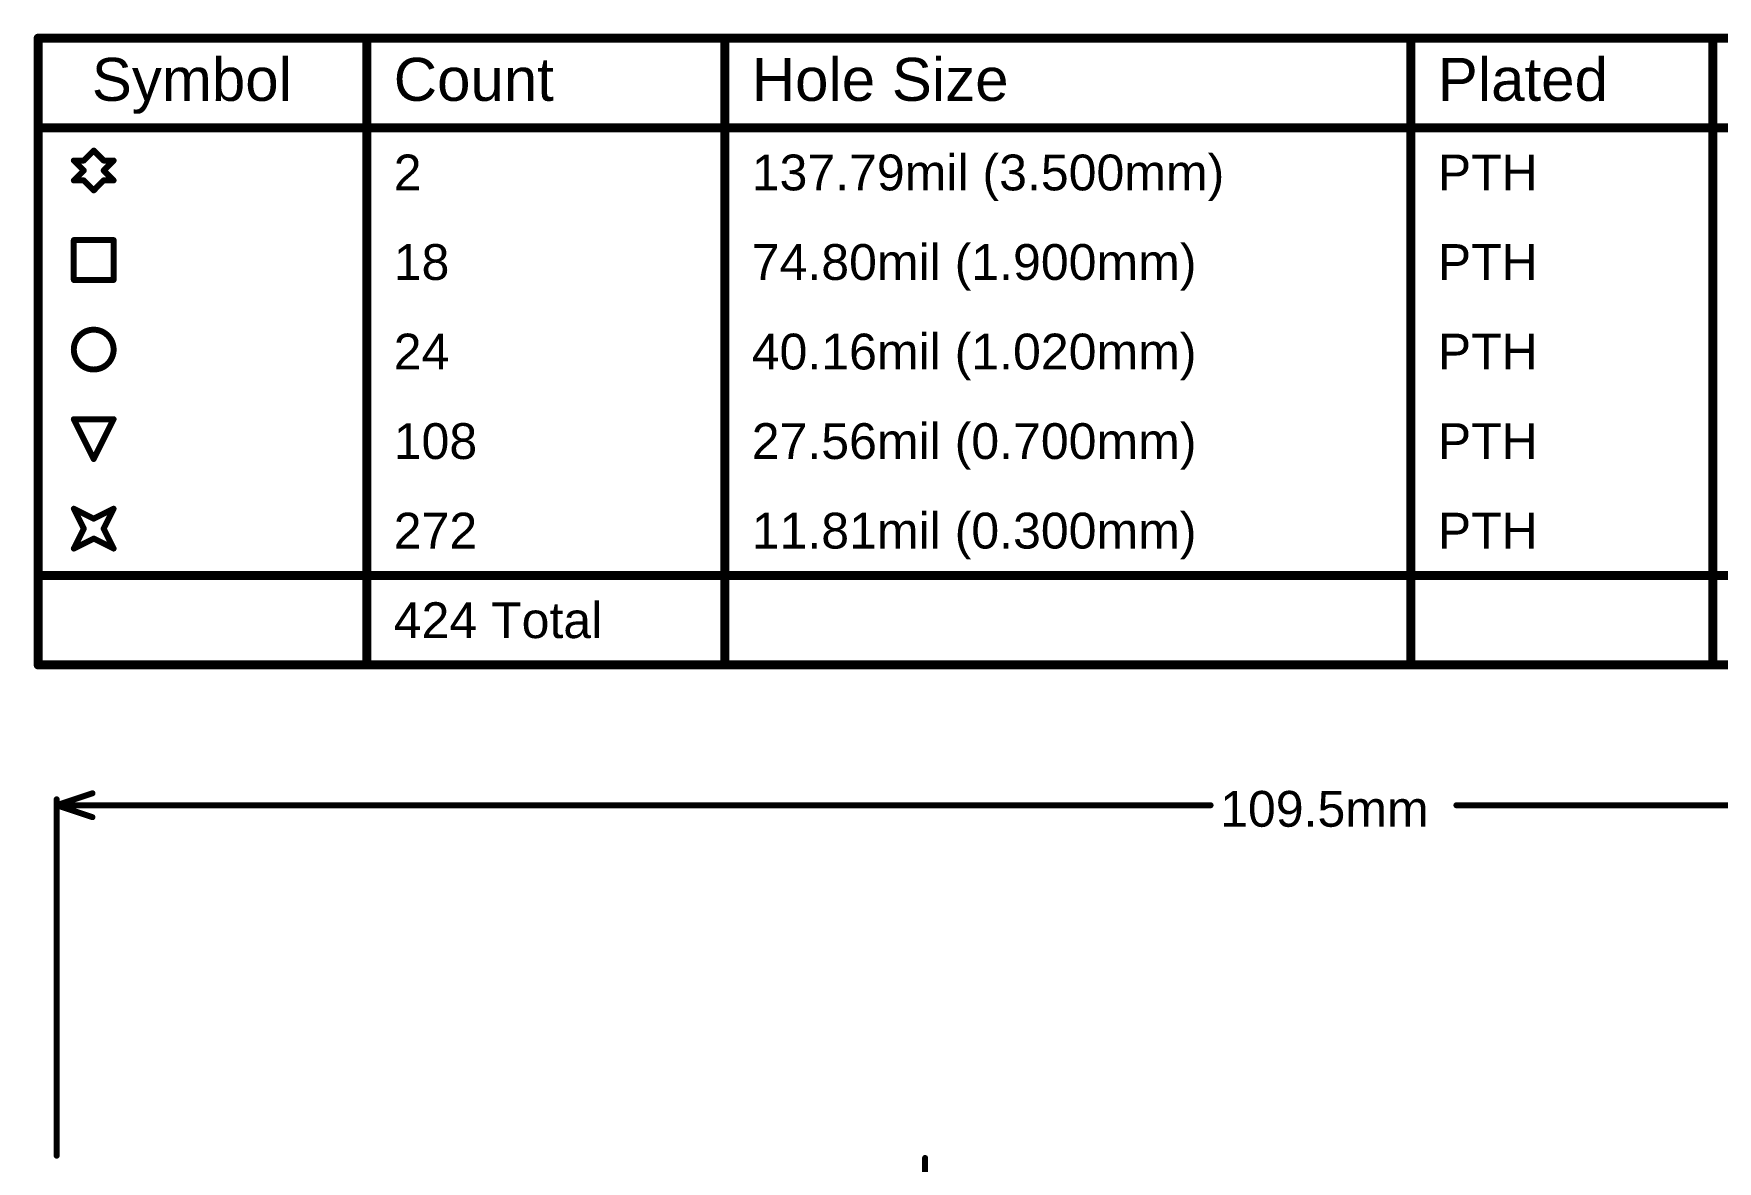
# Model space of a CAD drawing. Header units: inches. Extents: x -0.03 to 9.71, y 0.01 to 4.44.
# Drawn here: x -0.029 to 2.793, y 2.554 to 4.442 of the extents above; entities that cross this region are included whole.
import ezdxf

# ---------------------------------------------------------------- set-up
doc = ezdxf.new("R2010")
doc.units = ezdxf.units.IN
doc.header["$MEASUREMENT"] = 0
for name, color, linetype in [('Dimension', 6, 'Continuous'), ('Drill Drawing', 1, 'Continuous'), ('Top Overlay', 2, 'Continuous')]:
    doc.layers.add(name, color=color, linetype=linetype)
doc.styles.add('Arial', font='', dxfattribs={"height": 0.2})
doc.styles.get('Arial').set_extended_font_data('Arial')

msp = doc.modelspace()

# ---------------------------------------------------------------- linework, layer by layer
at = {"layer": 'Dimension'}
for points in [[(0.0098, 3.15, 0.01, 0.01, 0), (0.0698, 3.17, 0.01, 0.01, 0)], [(0.0098, 2.563, 0.01, 0.01, 0), (0.0098, 3.16, 0.01, 0.01, 0)], [(0.0098, 3.15, 0.01, 0.01, 0), (0.0698, 3.13, 0.01, 0.01, 0)], [(0.0098, 3.15, 0.01, 0.01, 0), (1.9434, 3.15, 0.01, 0.01, 0)], [(2.3553, 3.15, 0.01, 0.01, 0), (4.3209, 3.15, 0.01, 0.01, 0)]]:
    msp.add_lwpolyline(points, format="xyseb", dxfattribs=at)
for points in [[(0.0073, 3.16, 0.005, 0.005, 1), (0.0123, 3.16, 0.005, 0.005, 1)], [(0.0673, 3.17, 0.005, 0.005, 1), (0.0723, 3.17, 0.005, 0.005, 1)], [(0.0073, 3.15, 0.005, 0.005, 1), (0.0123, 3.15, 0.005, 0.005, 1)], [(0.0073, 3.15, 0.005, 0.005, 1), (0.0123, 3.15, 0.005, 0.005, 1)], [(0.0073, 3.15, 0.005, 0.005, 1), (0.0123, 3.15, 0.005, 0.005, 1)], [(0.0673, 3.13, 0.005, 0.005, 1), (0.0723, 3.13, 0.005, 0.005, 1)], [(1.9409, 3.15, 0.005, 0.005, 1), (1.9459, 3.15, 0.005, 0.005, 1)], [(2.3528, 3.15, 0.005, 0.005, 1), (2.3578, 3.15, 0.005, 0.005, 1)], [(0.0073, 2.563, 0.005, 0.005, 1), (0.0123, 2.563, 0.005, 0.005, 1)]]:
    msp.add_lwpolyline(points, format="xyseb", close=True, dxfattribs=at)
at = {"layer": 'Drill Drawing'}
for points in [[(-0.0213, 4.435, 0.015, 0.015, 0), (7.1988, 4.435, 0.015, 0.015, 0)], [(-0.0213, 3.385, 0.015, 0.015, 0), (-0.0213, 4.435, 0.015, 0.015, 0)], [(0.5296, 3.385, 0.015, 0.015, 0), (0.5296, 4.435, 0.015, 0.015, 0)], [(1.1295, 3.385, 0.015, 0.015, 0), (1.1295, 4.435, 0.015, 0.015, 0)], [(2.2791, 3.385, 0.015, 0.015, 0), (2.2791, 4.435, 0.015, 0.015, 0)], [(2.785, 3.385, 0.015, 0.015, 0), (2.785, 4.435, 0.015, 0.015, 0)], [(-0.0213, 4.285, 0.015, 0.015, 0), (7.1988, 4.285, 0.015, 0.015, 0)], [(0.0385, 4.23, 0.01, 0.01, 0), (0.0552, 4.2133, 0.01, 0.01, 0)], [(0.0385, 4.23, 0.01, 0.01, 0), (0.0552, 4.23, 0.01, 0.01, 0)], [(0.0552, 4.23, 0.01, 0.01, 0), (0.0719, 4.2467, 0.01, 0.01, 0)], [(0.0719, 4.2467, 0.01, 0.01, 0), (0.0885, 4.23, 0.01, 0.01, 0)], [(0.0885, 4.23, 0.01, 0.01, 0), (0.1052, 4.23, 0.01, 0.01, 0)], [(0.0885, 4.2133, 0.01, 0.01, 0), (0.1052, 4.23, 0.01, 0.01, 0)], [(0.0385, 4.1967, 0.01, 0.01, 0), (0.0552, 4.2133, 0.01, 0.01, 0)], [(0.0885, 4.2133, 0.01, 0.01, 0), (0.1052, 4.1967, 0.01, 0.01, 0)], [(0.0385, 4.1967, 0.01, 0.01, 0), (0.0552, 4.1967, 0.01, 0.01, 0)], [(0.0552, 4.1967, 0.01, 0.01, 0), (0.0719, 4.18, 0.01, 0.01, 0)], [(0.0719, 4.18, 0.01, 0.01, 0), (0.0885, 4.1967, 0.01, 0.01, 0)], [(0.0885, 4.1967, 0.01, 0.01, 0), (0.1052, 4.1967, 0.01, 0.01, 0)], [(0.0385, 4.0967, 0.01, 0.01, 0), (0.1052, 4.0967, 0.01, 0.01, 0)], [(0.0385, 4.03, 0.01, 0.01, 0), (0.0385, 4.0967, 0.01, 0.01, 0)], [(0.1052, 4.03, 0.01, 0.01, 0), (0.1052, 4.0967, 0.01, 0.01, 0)], [(0.0385, 4.03, 0.01, 0.01, 0), (0.1052, 4.03, 0.01, 0.01, 0)], [(0.0385, 3.7967, 0.01, 0.01, 0), (0.1052, 3.7967, 0.01, 0.01, 0)], [(0.0385, 3.7967, 0.01, 0.01, 0), (0.0719, 3.73, 0.01, 0.01, 0)], [(0.0719, 3.73, 0.01, 0.01, 0), (0.1052, 3.7967, 0.01, 0.01, 0)], [(0.0385, 3.6467, 0.01, 0.01, 0), (0.0719, 3.63, 0.01, 0.01, 0)], [(0.0385, 3.6467, 0.01, 0.01, 0), (0.0552, 3.6133, 0.01, 0.01, 0)], [(0.0719, 3.63, 0.01, 0.01, 0), (0.1052, 3.6467, 0.01, 0.01, 0)], [(0.0885, 3.6133, 0.01, 0.01, 0), (0.1052, 3.6467, 0.01, 0.01, 0)], [(0.0385, 3.58, 0.01, 0.01, 0), (0.0552, 3.6133, 0.01, 0.01, 0)], [(0.0885, 3.6133, 0.01, 0.01, 0), (0.1052, 3.58, 0.01, 0.01, 0)], [(0.0385, 3.58, 0.01, 0.01, 0), (0.0719, 3.5967, 0.01, 0.01, 0)], [(0.0719, 3.5967, 0.01, 0.01, 0), (0.1052, 3.58, 0.01, 0.01, 0)], [(-0.0213, 3.535, 0.015, 0.015, 0), (7.1988, 3.535, 0.015, 0.015, 0)], [(-0.0213, 3.385, 0.015, 0.015, 0), (7.1988, 3.385, 0.015, 0.015, 0)]]:
    msp.add_lwpolyline(points, format="xyseb", dxfattribs=at)
for points in [[(-0.025, 4.435, 0.0075, 0.0075, 1), (-0.0175, 4.435, 0.0075, 0.0075, 1)], [(-0.025, 4.435, 0.0075, 0.0075, 1), (-0.0175, 4.435, 0.0075, 0.0075, 1)], [(0.5259, 4.435, 0.0075, 0.0075, 1), (0.5334, 4.435, 0.0075, 0.0075, 1)], [(1.1257, 4.435, 0.0075, 0.0075, 1), (1.1332, 4.435, 0.0075, 0.0075, 1)], [(2.2754, 4.435, 0.0075, 0.0075, 1), (2.2829, 4.435, 0.0075, 0.0075, 1)], [(2.7812, 4.435, 0.0075, 0.0075, 1), (2.7887, 4.435, 0.0075, 0.0075, 1)], [(-0.025, 4.285, 0.0075, 0.0075, 1), (-0.0175, 4.285, 0.0075, 0.0075, 1)], [(0.036, 4.23, 0.005, 0.005, 1), (0.041, 4.23, 0.005, 0.005, 1)], [(0.036, 4.23, 0.005, 0.005, 1), (0.041, 4.23, 0.005, 0.005, 1)], [(0.0527, 4.23, 0.005, 0.005, 1), (0.0577, 4.23, 0.005, 0.005, 1)], [(0.0527, 4.23, 0.005, 0.005, 1), (0.0577, 4.23, 0.005, 0.005, 1)], [(0.0694, 4.2467, 0.005, 0.005, 1), (0.0744, 4.2467, 0.005, 0.005, 1)], [(0.0694, 4.2467, 0.005, 0.005, 1), (0.0744, 4.2467, 0.005, 0.005, 1)], [(0.086, 4.23, 0.005, 0.005, 1), (0.091, 4.23, 0.005, 0.005, 1)], [(0.086, 4.23, 0.005, 0.005, 1), (0.091, 4.23, 0.005, 0.005, 1)], [(0.1027, 4.23, 0.005, 0.005, 1), (0.1077, 4.23, 0.005, 0.005, 1)], [(0.1027, 4.23, 0.005, 0.005, 1), (0.1077, 4.23, 0.005, 0.005, 1)], [(0.0527, 4.2133, 0.005, 0.005, 1), (0.0577, 4.2133, 0.005, 0.005, 1)], [(0.0527, 4.2133, 0.005, 0.005, 1), (0.0577, 4.2133, 0.005, 0.005, 1)], [(0.086, 4.2133, 0.005, 0.005, 1), (0.091, 4.2133, 0.005, 0.005, 1)], [(0.086, 4.2133, 0.005, 0.005, 1), (0.091, 4.2133, 0.005, 0.005, 1)], [(0.036, 4.1967, 0.005, 0.005, 1), (0.041, 4.1967, 0.005, 0.005, 1)], [(0.036, 4.1967, 0.005, 0.005, 1), (0.041, 4.1967, 0.005, 0.005, 1)], [(0.0527, 4.1967, 0.005, 0.005, 1), (0.0577, 4.1967, 0.005, 0.005, 1)], [(0.0527, 4.1967, 0.005, 0.005, 1), (0.0577, 4.1967, 0.005, 0.005, 1)], [(0.0694, 4.18, 0.005, 0.005, 1), (0.0744, 4.18, 0.005, 0.005, 1)], [(0.0694, 4.18, 0.005, 0.005, 1), (0.0744, 4.18, 0.005, 0.005, 1)], [(0.086, 4.1967, 0.005, 0.005, 1), (0.091, 4.1967, 0.005, 0.005, 1)], [(0.086, 4.1967, 0.005, 0.005, 1), (0.091, 4.1967, 0.005, 0.005, 1)], [(0.1027, 4.1967, 0.005, 0.005, 1), (0.1077, 4.1967, 0.005, 0.005, 1)], [(0.1027, 4.1967, 0.005, 0.005, 1), (0.1077, 4.1967, 0.005, 0.005, 1)], [(0.036, 4.0967, 0.005, 0.005, 1), (0.041, 4.0967, 0.005, 0.005, 1)], [(0.036, 4.0967, 0.005, 0.005, 1), (0.041, 4.0967, 0.005, 0.005, 1)], [(0.1027, 4.0967, 0.005, 0.005, 1), (0.1077, 4.0967, 0.005, 0.005, 1)], [(0.1027, 4.0967, 0.005, 0.005, 1), (0.1077, 4.0967, 0.005, 0.005, 1)], [(0.036, 4.03, 0.005, 0.005, 1), (0.041, 4.03, 0.005, 0.005, 1)], [(0.036, 4.03, 0.005, 0.005, 1), (0.041, 4.03, 0.005, 0.005, 1)], [(0.1027, 4.03, 0.005, 0.005, 1), (0.1077, 4.03, 0.005, 0.005, 1)], [(0.1027, 4.03, 0.005, 0.005, 1), (0.1077, 4.03, 0.005, 0.005, 1)], [(0.1052, 3.9133, 0.01, 0.01, 1), (0.0385, 3.9133, 0.01, 0.01, 1)], [(0.036, 3.9133, 0.005, 0.005, 1), (0.041, 3.9133, 0.005, 0.005, 1)], [(0.1027, 3.9133, 0.005, 0.005, 1), (0.1077, 3.9133, 0.005, 0.005, 1)], [(0.036, 3.7967, 0.005, 0.005, 1), (0.041, 3.7967, 0.005, 0.005, 1)], [(0.036, 3.7967, 0.005, 0.005, 1), (0.041, 3.7967, 0.005, 0.005, 1)], [(0.1027, 3.7967, 0.005, 0.005, 1), (0.1077, 3.7967, 0.005, 0.005, 1)], [(0.1027, 3.7967, 0.005, 0.005, 1), (0.1077, 3.7967, 0.005, 0.005, 1)], [(0.0694, 3.73, 0.005, 0.005, 1), (0.0744, 3.73, 0.005, 0.005, 1)], [(0.0694, 3.73, 0.005, 0.005, 1), (0.0744, 3.73, 0.005, 0.005, 1)], [(0.036, 3.6467, 0.005, 0.005, 1), (0.041, 3.6467, 0.005, 0.005, 1)], [(0.036, 3.6467, 0.005, 0.005, 1), (0.041, 3.6467, 0.005, 0.005, 1)], [(0.1027, 3.6467, 0.005, 0.005, 1), (0.1077, 3.6467, 0.005, 0.005, 1)], [(0.1027, 3.6467, 0.005, 0.005, 1), (0.1077, 3.6467, 0.005, 0.005, 1)], [(0.0527, 3.6133, 0.005, 0.005, 1), (0.0577, 3.6133, 0.005, 0.005, 1)], [(0.0527, 3.6133, 0.005, 0.005, 1), (0.0577, 3.6133, 0.005, 0.005, 1)], [(0.0694, 3.63, 0.005, 0.005, 1), (0.0744, 3.63, 0.005, 0.005, 1)], [(0.0694, 3.63, 0.005, 0.005, 1), (0.0744, 3.63, 0.005, 0.005, 1)], [(0.086, 3.6133, 0.005, 0.005, 1), (0.091, 3.6133, 0.005, 0.005, 1)], [(0.086, 3.6133, 0.005, 0.005, 1), (0.091, 3.6133, 0.005, 0.005, 1)], [(0.036, 3.58, 0.005, 0.005, 1), (0.041, 3.58, 0.005, 0.005, 1)], [(0.036, 3.58, 0.005, 0.005, 1), (0.041, 3.58, 0.005, 0.005, 1)], [(0.0694, 3.5967, 0.005, 0.005, 1), (0.0744, 3.5967, 0.005, 0.005, 1)], [(0.0694, 3.5967, 0.005, 0.005, 1), (0.0744, 3.5967, 0.005, 0.005, 1)], [(0.1027, 3.58, 0.005, 0.005, 1), (0.1077, 3.58, 0.005, 0.005, 1)], [(0.1027, 3.58, 0.005, 0.005, 1), (0.1077, 3.58, 0.005, 0.005, 1)], [(-0.025, 3.535, 0.0075, 0.0075, 1), (-0.0175, 3.535, 0.0075, 0.0075, 1)], [(-0.025, 3.385, 0.0075, 0.0075, 1), (-0.0175, 3.385, 0.0075, 0.0075, 1)], [(-0.025, 3.385, 0.0075, 0.0075, 1), (-0.0175, 3.385, 0.0075, 0.0075, 1)], [(0.5259, 3.385, 0.0075, 0.0075, 1), (0.5334, 3.385, 0.0075, 0.0075, 1)], [(1.1257, 3.385, 0.0075, 0.0075, 1), (1.1332, 3.385, 0.0075, 0.0075, 1)], [(2.2754, 3.385, 0.0075, 0.0075, 1), (2.2829, 3.385, 0.0075, 0.0075, 1)], [(2.7812, 3.385, 0.0075, 0.0075, 1), (2.7887, 3.385, 0.0075, 0.0075, 1)]]:
    msp.add_lwpolyline(points, format="xyseb", close=True, dxfattribs=at)
at = {"layer": 'Top Overlay'}
msp.add_lwpolyline([(1.465, 2.336, 0.01, 0.01, 0), (1.465, 2.5591, 0.01, 0.01, 0)], format="xyseb", dxfattribs=at)
msp.add_lwpolyline([(1.4625, 2.5591, 0.005, 0.005, 1), (1.4675, 2.5591, 0.005, 0.005, 1)], format="xyseb", close=True, dxfattribs=at)

# ---------------------------------------------------------------- texts
at = {"layer": 'Dimension', "style": 'Arial'}
msp.add_text('109.5mm', height=0.06, dxfattribs=at).set_placement((1.9594, 3.114))
at = {"layer": 'Drill Drawing', "style": 'Arial'}
for s, height, p in [('Symbol', 0.072, (0.0687, 4.33)), ('Count', 0.072, (0.5746, 4.33)), ('Hole Size', 0.072, (1.1745, 4.33)), ('Plated', 0.072, (2.3241, 4.33)), ('2', 0.06, (0.5746, 4.18)), ('137.79mil (3.500mm)', 0.06, (1.1745, 4.18)), ('PTH', 0.06, (2.3241, 4.18)), ('18', 0.06, (0.5746, 4.03)), ('74.80mil (1.900mm)', 0.06, (1.1745, 4.03)), ('PTH', 0.06, (2.3241, 4.03)), ('24', 0.06, (0.5746, 3.88)), ('40.16mil (1.020mm)', 0.06, (1.1745, 3.88)), ('PTH', 0.06, (2.3241, 3.88)), ('108', 0.06, (0.5746, 3.73)), ('27.56mil (0.700mm)', 0.06, (1.1745, 3.73)), ('PTH', 0.06, (2.3241, 3.73)), ('272', 0.06, (0.5746, 3.58)), ('11.81mil (0.300mm)', 0.06, (1.1745, 3.58)), ('PTH', 0.06, (2.3241, 3.58)), ('424 Total', 0.06, (0.5746, 3.43))]:
    msp.add_text(s, height=height, dxfattribs=at).set_placement(p)

doc.saveas('drawing.dxf')
